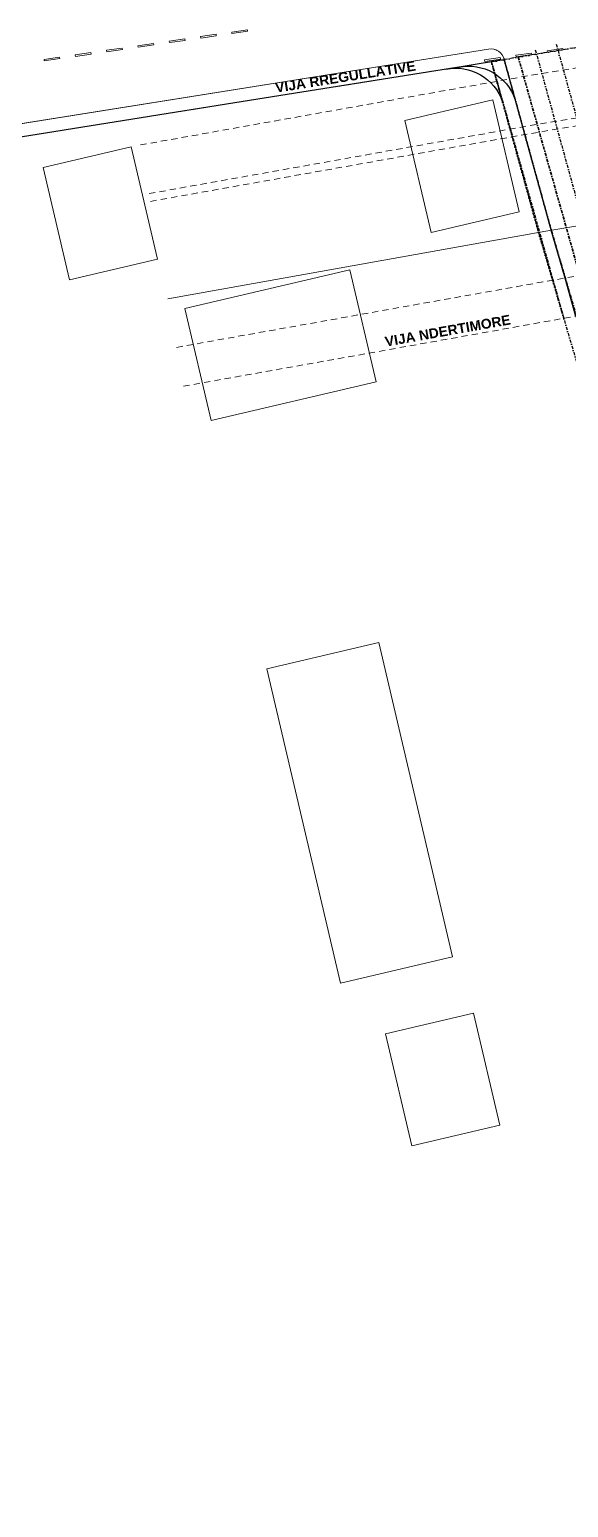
# Model space of a CAD drawing. Header units: millimetres. Extents: x -293269 to 249652, y -282216 to 177033.
# Drawn here: x -104230 to -49697, y -48923 to 100601 of the extents above; entities that cross this region are included whole.
import ezdxf

# ---------------------------------------------------------------- set-up
doc = ezdxf.new("R2010")
doc.units = ezdxf.units.MM
doc.header["$MEASUREMENT"] = 0
doc.linetypes.add('Dashed Long', pattern=[1058.333302, 634.99999, -423.333311])
doc.linetypes.add('Dot & Dashed', pattern=[670.277762, 317.5, -176.388889, 0, -176.388874])
for name, color, linetype, lineweight, true_color in [('New_Annotation - Text_Pen_No__164', 7, 'Continuous', 13, 0xf27e39), ('New_Annotation - Text_Pen_No__84', 7, 'Continuous', 15, 0x41c341), ('New_Drawing & Figure_Pen_No__164', 7, 'Continuous', 13, 0xf27e39), ('New_Drawing & Figure_Pen_No__44', 7, 'Continuous', 18, 0x029e21), ('New_Drawing & Figure_Pen_No__58', 7, 'Continuous', 25, 0xdf0000), ('New_Structural - Bearing_Pen_No__150', 7, 'Continuous', 25, 0x5b5b00), ('New_Structural - Bearing_Pen_No__184', 7, 'Continuous', 0, 0xe8e8e8)]:
    doc.layers.add(name, color=color, linetype=linetype, lineweight=lineweight, true_color=true_color)
for name, color, linetype, lineweight in [('New_Drawing & Figure_Pen_No__26', 5, 'Continuous', 35), ('New_Structural - Bearing_Pen_No__1', 7, 'Continuous', 13), ('New_Structural - Bearing_Pen_No__101', 252, 'Continuous', 13)]:
    doc.layers.add(name, color=color, linetype=linetype, lineweight=lineweight)
doc.layers.add('New_Structural - Bearing', color=7, linetype='Continuous')
doc.styles.add('GENERATED_STYLE_2', font='arial.ttf')

# ---------------------------------------------------------------- blocks, each defined once
blk = doc.blocks.new('Slab_399', base_point=(-83458, 93195))
at = {"layer": 'New_Structural - Bearing_Pen_No__150', "color": 58, "linetype": 'Continuous', "lineweight": 25, "true_color": 0x5b5b00, "flags": 128}
blk.add_lwpolyline([(-48951, 71581), (-50012, 75460), (-51430, 80293), (-51552, 80708), (-54110, 89979), (-54323, 90754), (-54355, 90870), (-55842, 96258), (-56201, 97558), (-56199, 97548), (-56755, 97460), (-57322, 97358, 0.0351802), (-57532, 97339), (-60347, 96874), (-61640, 96668), (-83458, 93195), (-293269, 59612)], format="xyb", dxfattribs=at)
blk = doc.blocks.new('Slab_404', base_point=(-56199, 97548))
at = {"layer": 'New_Structural - Bearing_Pen_No__184', "color": 254, "linetype": 'Continuous', "lineweight": 0, "true_color": 0xe8e8e8, "flags": 128}
blk.add_lwpolyline([(-56199, 97548, 0.3981084), (-57786, 98633), (-189714, 77563), (-189439, 76282)], format="xyb", close=True, dxfattribs=at)
blk = doc.blocks.new('Slab_455', base_point=(-90078, 99276))
at = {"layer": 'New_Structural - Bearing_Pen_No__1', "color": 7, "linetype": 'Continuous', "lineweight": 13, "flags": 128}
blk.add_lwpolyline([(-90078, 99276), (-88495, 99507), (-88517, 99656), (-90100, 99425)], close=True, dxfattribs=at)
blk = doc.blocks.new('Slab_456', base_point=(-86912, 99738))
at = {"layer": 'New_Structural - Bearing_Pen_No__1', "color": 7, "linetype": 'Continuous', "lineweight": 13, "flags": 128}
blk.add_lwpolyline([(-86912, 99738), (-85329, 99970), (-85350, 100118), (-86934, 99887)], close=True, dxfattribs=at)
blk = doc.blocks.new('Slab_457', base_point=(-83746, 100201))
at = {"layer": 'New_Structural - Bearing_Pen_No__1', "color": 7, "linetype": 'Continuous', "lineweight": 13, "flags": 128}
blk.add_lwpolyline([(-83746, 100201), (-82162, 100432), (-82184, 100580), (-83767, 100349)], close=True, dxfattribs=at)
blk = doc.blocks.new('Slab_461', base_point=(-102744, 97427))
at = {"layer": 'New_Structural - Bearing_Pen_No__1', "color": 7, "linetype": 'Continuous', "lineweight": 13, "flags": 128}
blk.add_lwpolyline([(-102744, 97427), (-101161, 97658), (-101183, 97806), (-102766, 97575)], close=True, dxfattribs=at)
blk = doc.blocks.new('Slab_462', base_point=(-99578, 97889))
at = {"layer": 'New_Structural - Bearing_Pen_No__1', "color": 7, "linetype": 'Continuous', "lineweight": 13, "flags": 128}
blk.add_lwpolyline([(-99578, 97889), (-97994, 98120), (-98016, 98269), (-99599, 98038)], close=True, dxfattribs=at)
blk = doc.blocks.new('Slab_463', base_point=(-96411, 98351))
at = {"layer": 'New_Structural - Bearing_Pen_No__1', "color": 7, "linetype": 'Continuous', "lineweight": 13, "flags": 128}
blk.add_lwpolyline([(-96411, 98351), (-94828, 98583), (-94850, 98731), (-96433, 98500)], close=True, dxfattribs=at)
blk = doc.blocks.new('Slab_464', base_point=(-93245, 98814))
at = {"layer": 'New_Structural - Bearing_Pen_No__1', "color": 7, "linetype": 'Continuous', "lineweight": 13, "flags": 128}
blk.add_lwpolyline([(-93245, 98814), (-91662, 99045), (-91683, 99193), (-93266, 98962)], close=True, dxfattribs=at)
blk = doc.blocks.new('Slab_670', base_point=(-80226, 35908))
at = {"layer": 'New_Structural - Bearing_Pen_No__184', "color": 254, "linetype": 'Continuous', "lineweight": 0, "true_color": 0xe8e8e8, "flags": 128}
blk.add_lwpolyline([(-80226, 35908), (-72765, 4120), (-61418, 6784), (-68879, 38572)], close=True, dxfattribs=at)
blk = doc.blocks.new('Slab_671', base_point=(-85846, 61039))
at = {"layer": 'New_Structural - Bearing_Pen_No__184', "color": 254, "linetype": 'Continuous', "lineweight": 0, "true_color": 0xe8e8e8, "flags": 128}
blk.add_lwpolyline([(-85846, 61039), (-69156, 64956), (-71819, 76304), (-88509, 72387)], close=True, dxfattribs=at)
blk = doc.blocks.new('Slab_672', base_point=(-63590, 80059))
at = {"layer": 'New_Structural - Bearing_Pen_No__184', "color": 254, "linetype": 'Continuous', "lineweight": 0, "true_color": 0xe8e8e8, "flags": 128}
blk.add_lwpolyline([(-63590, 80059), (-54684, 82149), (-57348, 93497), (-66254, 91406)], close=True, dxfattribs=at)
blk = doc.blocks.new('Slab_673', base_point=(-100194, 75296))
at = {"layer": 'New_Structural - Bearing_Pen_No__184', "color": 254, "linetype": 'Continuous', "lineweight": 0, "true_color": 0xe8e8e8, "flags": 128}
blk.add_lwpolyline([(-100194, 75296), (-91288, 77387), (-93952, 88734), (-102858, 86644)], close=True, dxfattribs=at)
blk = doc.blocks.new('Slab_674', base_point=(-65541, -12347))
at = {"layer": 'New_Structural - Bearing_Pen_No__184', "color": 254, "linetype": 'Continuous', "lineweight": 0, "true_color": 0xe8e8e8, "flags": 128}
blk.add_lwpolyline([(-65541, -12347), (-56634, -10257), (-59298, 1091), (-68204, -1000)], close=True, dxfattribs=at)
blk = doc.blocks.new('Slab_749', base_point=(-58155, 97385))
at = {"layer": 'New_Structural - Bearing_Pen_No__1', "color": 7, "linetype": 'Continuous', "lineweight": 13, "flags": 128}
blk.add_lwpolyline([(-58155, 97385), (-56572, 97617), (-56593, 97765), (-58176, 97534)], close=True, dxfattribs=at)
blk = doc.blocks.new('Slab_750', base_point=(-54988, 97848))
at = {"layer": 'New_Structural - Bearing_Pen_No__1', "color": 7, "linetype": 'Continuous', "lineweight": 13, "flags": 128}
blk.add_lwpolyline([(-54988, 97848), (-53405, 98079), (-53427, 98227), (-55010, 97996)], close=True, dxfattribs=at)
blk = doc.blocks.new('Slab_751', base_point=(-51822, 98310))
at = {"layer": 'New_Structural - Bearing_Pen_No__1', "color": 7, "linetype": 'Continuous', "lineweight": 13, "flags": 128}
blk.add_lwpolyline([(-51822, 98310), (-50239, 98541), (-50260, 98690), (-51844, 98458)], close=True, dxfattribs=at)
blk = doc.blocks.new('Slab_843', base_point=(-173255, -111975))
at = {"layer": 'New_Structural - Bearing_Pen_No__101', "color": 252, "linetype": 'Continuous', "lineweight": 13, "flags": 128}
blk.add_lwpolyline([(-107572, 90682), (-57786, 98633, -0.3957936), (-56201, 97559), (-56201, 97558), (-55659, 95594), (-55079, 93491), (-51430, 80293), (-50012, 75460), (-30446, 3960)], format="xyb", dxfattribs=at)

msp = doc.modelspace()

# ---------------------------------------------------------------- linework, layer by layer
at = {"layer": 'New_Drawing & Figure_Pen_No__164', "color": 30, "linetype": 'Dashed Long', "lineweight": 13, "true_color": 0xf27e39, "flags": 128}
msp.add_lwpolyline([(-99568, 90631.5), (-57486.1, 97328.9), (-55008.3, 97771.4), (-11221.1, 105039.9), (8332.3, 107793.5), (34380.5, 111853.6), (48710.9, 114085.7)], dxfattribs=at)
at = {"layer": 'New_Drawing & Figure_Pen_No__26', "color": 5, "linetype": 'Dot & Dashed', "lineweight": 35, "flags": 128}
for points in [[(-57486.1, 97328.9), (-50169.7, 71378.8)], [(-54778.9, 97812.3), (-47462.5, 71862.2)]]:
    msp.add_lwpolyline(points, dxfattribs=at)
at = {"layer": 'New_Drawing & Figure_Pen_No__44', "color": 104, "linetype": 'Dashed Long', "lineweight": 18, "true_color": 0x029e21, "flags": 128}
for points in [[(-93012.6, 88924.8), (-54663.9, 95772.2), (17639, 107774.3)], [(-92133.7, 84002.7), (-53815, 90844.6), (18457.7, 102841.8)], [(-91993.1, 83215.1), (-53679.2, 90056.2), (18588.8, 102052.6)], [(-89356.5, 68448.7), (-51132.6, 75273.7), (21045.1, 87255)], [(-88653.4, 64510.9), (-50453.5, 71331.7), (21700.1, 83309)]]:
    msp.add_lwpolyline(points, dxfattribs=at)
at = {"layer": 'New_Drawing & Figure_Pen_No__44', "color": 104, "linetype": 'Continuous', "lineweight": 18, "true_color": 0x029e21, "flags": 128}
msp.add_lwpolyline([(-90235.3, 73370.8), (-51981.5, 80201.2), (20226.3, 92187.5)], dxfattribs=at)
at = {"layer": 'New_Drawing & Figure_Pen_No__58', "color": 12, "linetype": 'Dot & Dashed', "lineweight": 25, "true_color": 0xdf0000, "flags": 128}
msp.add_lwpolyline([(34967.9, -224850.7), (22271.9, -82224.6), (15222.8, 2570.2), (2561.4, 51296.3), (2496.3, 51276.5), (-11221.1, 105039.9), (-55008.3, 97771.4), (-57486.1, 97328.9), (-52801.9, 80352.2), (-40575.9, 38673), (-28732, -4568.2), (-24418.2, -43626.1), (-8121.5, -235053.8)], close=True, dxfattribs=at)
for points in [[(-50931, 99137.6), (-49053.5, 92333), (-46261.4, 82213.7), (-43644.6, 73292.9)], [(-57486.1, 97328.9), (-55608.6, 90524.4), (-52801.9, 80352.2), (-50169.7, 71378.8)], [(-56232.9, 97674.7), (-54355.4, 90870.2), (-51551.5, 80708.1), (-48922.3, 71744.7)], [(-53048.2, 98553.4), (-51170.7, 91748.9), (-48373.9, 81612.4), (-45594.8, 72138.2)]]:
    msp.add_lwpolyline(points, dxfattribs=at)
at = {"layer": 'New_Drawing & Figure_Pen_No__58', "color": 12, "linetype": 'Continuous', "lineweight": 25, "true_color": 0xdf0000, "flags": 128}
for points in [[(-62098.2, 96594.9, -0.38132729), (-56370, 93283.8)], [(-60822.3, 96798, -0.38132729), (-55078.6, 93491.1)]]:
    msp.add_lwpolyline(points, format="xyb", dxfattribs=at)

# ---------------------------------------------------------------- block references
at = {"layer": 'New_Structural - Bearing', "color": 252, "linetype": 'Continuous', "lineweight": 13}
msp.add_blockref('Slab_843', (-173254.8, -111975.2), dxfattribs=at)
at = {"layer": 'New_Structural - Bearing', "color": 7, "linetype": 'Continuous', "lineweight": 13}
for name, p in [('Slab_457', (-83745.6, 100200.8)), ('Slab_463', (-96411.2, 98351.4)), ('Slab_464', (-93244.8, 98813.8)), ('Slab_455', (-90078.4, 99276.1)), ('Slab_456', (-86912, 99738.5)), ('Slab_751', (-51821.9, 98310.1)), ('Slab_461', (-102744.1, 97426.7)), ('Slab_462', (-99577.7, 97889.1)), ('Slab_749', (-58154.7, 97385.4)), ('Slab_750', (-54988.3, 97847.7))]:
    msp.add_blockref(name, p, dxfattribs=at)
at = {"layer": 'New_Structural - Bearing', "color": 254, "linetype": 'Continuous', "lineweight": 0, "true_color": 0xe8e8e8}
for name, p in [('Slab_404', (-56198.6, 97548.3)), ('Slab_672', (-63590.5, 80058.9)), ('Slab_673', (-100194.5, 75296.3)), ('Slab_671', (-85845.5, 61039.2)), ('Slab_670', (-80226.1, 35908.2)), ('Slab_674', (-65540.6, -12347.2))]:
    msp.add_blockref(name, p, dxfattribs=at)
at = {"layer": 'New_Structural - Bearing', "color": 58, "linetype": 'Continuous', "lineweight": 25, "true_color": 0x5b5b00}
msp.add_blockref('Slab_399', (-83458, 93195.5), dxfattribs=at)

# ---------------------------------------------------------------- texts
at = {"layer": 'New_Annotation - Text_Pen_No__164', "color": 30, "linetype": 'Continuous', "lineweight": 13, "true_color": 0xf27e39, "insert": (-72344.2, 96324), "char_height": 1000, "attachment_point": 2, "rotation": 9.042846, "style": 'GENERATED_STYLE_2'}
msp.add_mtext('\\A1;{\\pqc;\\fArial|b1|i0|c0|p0;\\W1.000000;VIJA \\fArial|b1|i0|c0|p0;\\W1.000000;RREGULLATIVE}', dxfattribs=at)
at = {"layer": 'New_Annotation - Text_Pen_No__84', "color": 95, "linetype": 'Continuous', "lineweight": 15, "true_color": 0x41c341, "insert": (-62001.7, 70633.8), "char_height": 1000, "attachment_point": 2, "rotation": 10.123734, "style": 'GENERATED_STYLE_2'}
msp.add_mtext('\\A1;{\\pqc;\\fArial|b1|i0|c0|p0;\\W1.000000;VIJA NDERTIMORE }', dxfattribs=at)

doc.saveas('drawing.dxf')
